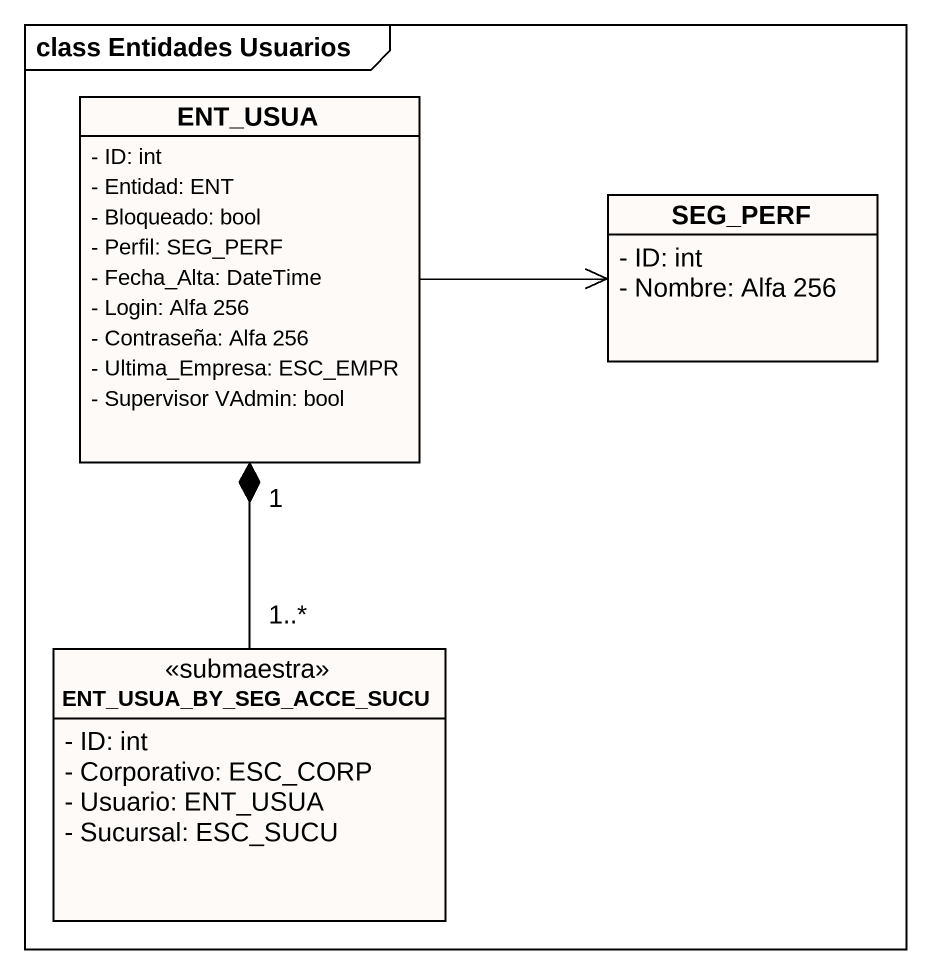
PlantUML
@startuml
mainframe class Entidades Usuarios
hide circle
hide empty members
skinparam classAttributeIconSize 0
class ENT_USUA #FDFAF7 {
  - ID: int
  - Entidad: ENT
  - Bloqueado: bool
  - Perfil: SEG_PERF
  - Fecha_Alta: DateTime
  - Login: Alfa 256
  - Contraseña: Alfa 256
  - Ultima_Empresa: ESC_EMPR
  - Supervisor VAdmin: bool
}
class SEG_PERF #FDFAF7 {
  - ID: int
  - Nombre: Alfa 256
}
class ENT_USUA_BY_SEG_ACCE_SUCU <<submaestra>> #FDFAF7 {
  - ID: int
  - Corporativo: ESC_CORP
  - Usuario: ENT_USUA
  - Sucursal: ESC_SUCU
}
ENT_USUA -right-> SEG_PERF
ENT_USUA_BY_SEG_ACCE_SUCU "1..*" -up-* "1" ENT_USUA
@enduml
